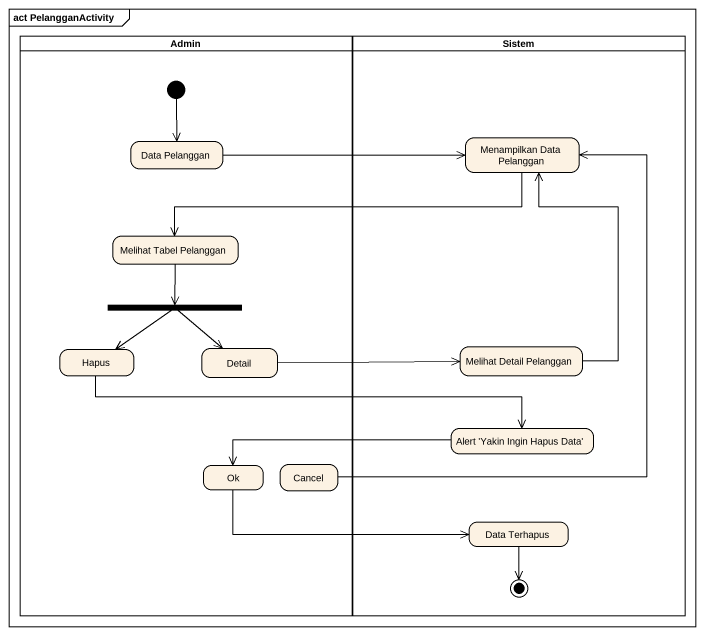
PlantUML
@startuml
mainframe act PelangganActivity
hide empty description
state Admin <<partition>> {
  state "Data Pelanggan" as Data_Pelanggan
  state "Melihat Tabel Pelanggan" as Melihat_Tabel_Pelanggan
  state fork1 <<fork>>
  state Hapus
  state Detail
  state Ok
  state Cancel
  [*] --> Data_Pelanggan
}
state Sistem <<partition>> {
  state "Menampilkan Data Pelanggan" as Menampilkan_Data_Pelanggan
  state "Melihat Detail Pelanggan" as Melihat_Detail_Pelanggan
  state "Alert 'Yakin Ingin Hapus Data'" as Alert_Yakin_Ingin_Hapus_Data
  state "Data Terhapus" as Data_Terhapus
  Data_Terhapus --> [*]
}
Data_Pelanggan -right-> Menampilkan_Data_Pelanggan
Menampilkan_Data_Pelanggan -left-> Melihat_Tabel_Pelanggan
Melihat_Tabel_Pelanggan --> fork1
Melihat_Tabel_Pelanggan --> fork1
fork1 --> Hapus
fork1 --> Detail
Hapus -right-> Alert_Yakin_Ingin_Hapus_Data
Detail -right-> Melihat_Detail_Pelanggan
Melihat_Detail_Pelanggan -up-> Menampilkan_Data_Pelanggan
Alert_Yakin_Ingin_Hapus_Data -left-> Ok
Ok -right-> Data_Terhapus
Cancel -up-> Menampilkan_Data_Pelanggan
@enduml
